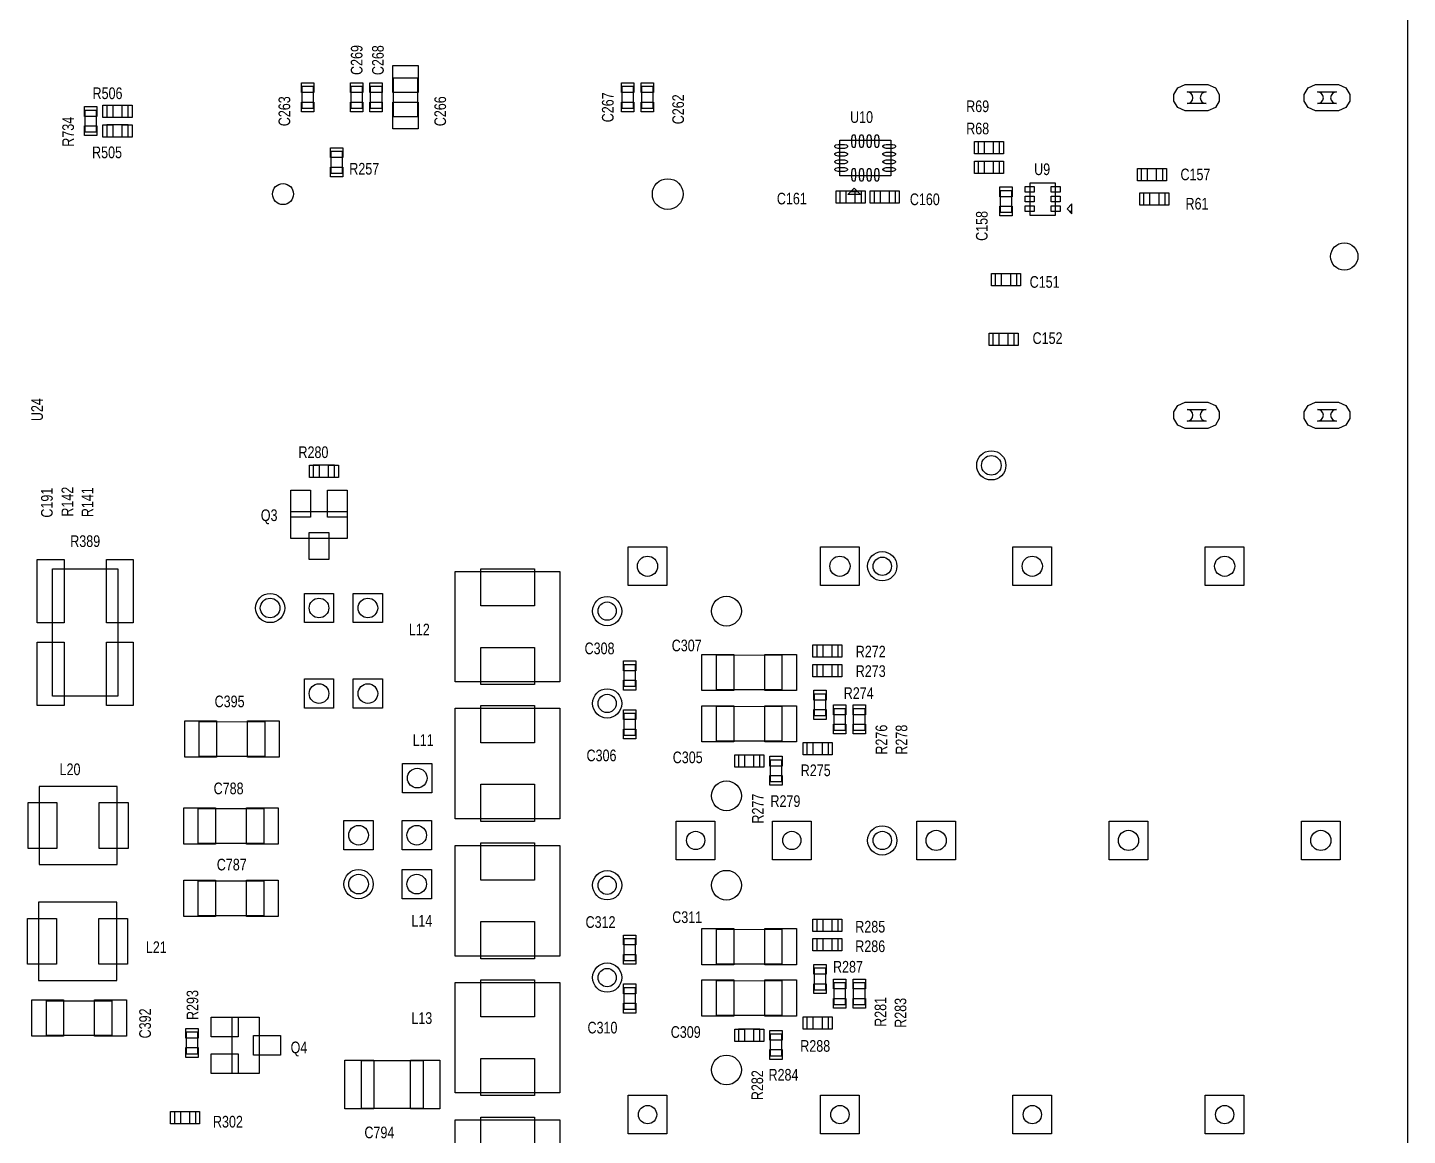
# Model space of a CAD drawing. Extents: x -13164 to 30582, y -10288 to 18382.
# Drawn here: x 10390 to 14626, y 7704 to 11104 of the extents above; entities that cross this region are included whole.
import ezdxf
from ezdxf.enums import TextEntityAlignment as Align

# ---------------------------------------------------------------- set-up
doc = ezdxf.new("R2010")
doc.units = 0
doc.layers.add('DF_ASSEMBLY_NOTES', color=2, linetype='CONTINUOUS')

# ---------------------------------------------------------------- blocks, each defined once
blk = doc.blocks.new('FIGURE_SQUARE')
blk.add_lwpolyline([(-0.5, -0.5), (-0.5, 0.5), (0.5, 0.5), (0.5, -0.5)], close=True)
blk = doc.blocks.new('FIGURE_CIRCLE')
blk.add_circle((0, 0), 0.5)
blk = doc.blocks.new('FIGURE_OBLONG')
blk.add_lwpolyline([(-0.5, -0.125), (-0.5, 0.125), (-0.416, 0.375), (-0.25, 0.5), (0.25, 0.5), (0.416, 0.375), (0.5, 0.125), (0.5, -0.125), (0.416, -0.375), (0.25, -0.5), (-0.25, -0.5), (-0.416, -0.375)], close=True)

msp = doc.modelspace()

# ---------------------------------------------------------------- linework, layer by layer
at = {"layer": 'DF_ASSEMBLY_NOTES'}
for points in [[(14626.018, 14381.536), (14626.018, -3335), (2815, -3335), (2815, 14381.536), (14626.018, 14381.536)], [(11513.3755, 10830.517), (11513.3755, 10950.517), (11586.8755, 10950.517), (11586.8755, 10830.517), (11513.3755, 10830.517)], [(11268.124, 10857.5155), (11268.124, 10923.5155), (11232.124, 10923.5155), (11232.124, 10857.5155), (11268.124, 10857.5155)], [(11418.1285, 10857.5155), (11418.1285, 10923.5155), (11382.1285, 10923.5155), (11382.1285, 10857.5155), (11418.1285, 10857.5155)], [(11478.1255, 10857.5155), (11478.1255, 10923.5155), (11442.1255, 10923.5155), (11442.1255, 10857.5155), (11478.1255, 10857.5155)], [(12250.6255, 10857.5155), (12250.6255, 10923.5155), (12214.6255, 10923.5155), (12214.6255, 10857.5155), (12250.6255, 10857.5155)], [(12310.624, 10857.5155), (12310.624, 10923.5155), (12274.624, 10923.5155), (12274.624, 10857.5155), (12310.624, 10857.5155)], [(10565.518, 10850.5), (10565.518, 10784.5), (10601.518, 10784.5), (10601.518, 10850.5), (10565.518, 10850.5)], [(10699.0203, 10865.5), (10633.0203, 10865.5), (10633.0203, 10829.5), (10699.0203, 10829.5), (10699.0203, 10865.5)], [(10699.0203, 10805.497), (10633.0203, 10805.497), (10633.0203, 10769.497), (10699.0203, 10769.497), (10699.0203, 10805.497)], [(11320.6615, 10723.768), (11320.6615, 10657.768), (11356.6615, 10657.768), (11356.6615, 10723.768), (11320.6615, 10723.768)], [(13039.9165, 10649.6395), (12883.4095, 10649.6395), (12883.4095, 10758.9025), (13039.9165, 10758.9025), (13039.9165, 10649.6395)], [(13374.163, 10753.768), (13308.163, 10753.768), (13308.163, 10717.768), (13374.163, 10717.768), (13374.163, 10753.768)], [(13308.1615, 10657.7665), (13374.1615, 10657.7665), (13374.1615, 10693.7665), (13308.1615, 10693.7665), (13308.1615, 10657.7665)], [(13808.7535, 10635.268), (13874.7535, 10635.268), (13874.7535, 10671.268), (13808.7535, 10671.268), (13808.7535, 10635.268)], [(12949.663, 10602.2695), (12883.663, 10602.2695), (12883.663, 10566.2695), (12949.663, 10566.2695), (12949.663, 10602.2695)], [(12927.31, 10612.039), (12946.7095, 10592.6395), (12907.9165, 10592.6395), (12927.31, 10612.039)], [(12939.349, 10600), (12915.2746, 10600)], [(12988.66, 10566.2665), (13054.66, 10566.2665), (13054.66, 10602.2665), (12988.66, 10602.2665), (12988.66, 10566.2665)], [(13411.66, 10537.7665), (13411.66, 10603.7665), (13375.66, 10603.7665), (13375.66, 10537.7665), (13411.66, 10537.7665)], [(13467.775, 10528.0765), (13467.775, 10628.4595), (13544.488, 10628.4595), (13544.488, 10528.0765), (13467.775, 10528.0765), (13467.775, 10528.7095)], [(13816.2535, 10560.268), (13882.2535, 10560.268), (13882.2535, 10596.268), (13816.2535, 10596.268), (13816.2535, 10560.268)], [(13581.1615, 10548.268), (13596.1615, 10533.268), (13596.1615, 10563.268), (13581.1615, 10548.268)], [(13596.1615, 10540), (13589.4295, 10540)], [(13426.6615, 10348.768), (13360.6615, 10348.768), (13360.6615, 10312.768), (13426.6615, 10312.768), (13426.6615, 10348.768)], [(13419.1615, 10165.318), (13353.1615, 10165.318), (13353.1615, 10129.318), (13419.1615, 10129.318), (13419.1615, 10165.318)], [(11332.678, 9760.8775), (11266.678, 9760.8775), (11266.678, 9724.8775), (11332.678, 9724.8775), (11332.678, 9760.8775)], [(11370.898, 9619.222), (11370.898, 9536.539), (11198.4565, 9536.539), (11198.4565, 9619.222), (11370.898, 9619.222)], [(10466.479, 9052.6915), (10466.479, 9442.6915), (10667.479, 9442.6915), (10667.479, 9052.6915), (10466.479, 9052.6915)], [(11703.1615, 9435.268), (12024.1615, 9435.268), (12024.1615, 9096.268), (11703.1615, 9096.268), (11703.1615, 9435.268)], [(12878.5135, 9208.768), (12812.5135, 9208.768), (12812.5135, 9172.768), (12878.5135, 9172.768), (12878.5135, 9208.768)], [(12505.015, 9178.768), (12706.015, 9178.018), (12706.015, 9071.518), (12505.015, 9071.518), (12505.015, 9178.018)], [(12256.012, 9082.7665), (12256.012, 9148.7665), (12220.012, 9148.7665), (12220.012, 9082.7665), (12256.012, 9082.7665)], [(12878.5135, 9148.768), (12812.5135, 9148.768), (12812.5135, 9112.768), (12878.5135, 9112.768), (12878.5135, 9148.768)], [(12805.009, 9058.7695), (12805.009, 8992.7695), (12841.009, 8992.7695), (12841.009, 9058.7695), (12805.009, 9058.7695)], [(12024.1615, 8676.268), (11703.1615, 8676.268), (11703.1615, 9015.268), (12024.1615, 9015.268), (12024.1615, 8676.268)], [(12220.012, 8998.7695), (12220.012, 8932.7695), (12256.012, 8932.7695), (12256.012, 8998.7695), (12220.012, 8998.7695)], [(12505.015, 9021.265), (12706.015, 9020.521), (12706.015, 8914.021), (12505.015, 8914.021), (12505.015, 9020.521)], [(12865.012, 9013.768), (12865.012, 8947.768), (12901.012, 8947.768), (12901.012, 9013.768), (12865.012, 9013.768)], [(12961.0135, 8947.768), (12961.0135, 9013.768), (12925.0135, 9013.768), (12925.0135, 8947.768), (12961.0135, 8947.768)], [(10917.1645, 8974.768), (11118.1645, 8974.018), (11118.1645, 8867.518), (10917.1645, 8867.518), (10917.1645, 8974.018)], [(12848.5135, 8908.7665), (12782.5135, 8908.7665), (12782.5135, 8872.7665), (12848.5135, 8872.7665), (12848.5135, 8908.7665)], [(12572.512, 8835.268), (12638.512, 8835.268), (12638.512, 8871.268), (12572.512, 8871.268), (12572.512, 8835.268)], [(12670.0105, 8856.268), (12670.0105, 8790.268), (12706.0105, 8790.268), (12706.0105, 8856.268), (12670.0105, 8856.268)], [(10665.1795, 8775.265), (10425.1795, 8775.265), (10425.1795, 8535.265), (10665.1795, 8535.265), (10665.1795, 8775.265)], [(10914.1645, 8707.768), (11115.1645, 8707.018), (11115.1645, 8600.518), (10914.1645, 8600.518), (10914.1645, 8707.018)], [(11703.1615, 8593.7215), (12024.1615, 8593.7215), (12024.1615, 8254.7215), (11703.1615, 8254.7215), (11703.1615, 8593.7215)], [(10914.1645, 8485.768), (11115.1645, 8485.018), (11115.1645, 8378.518), (10914.1645, 8378.518), (10914.1645, 8485.018)], [(10663.675, 8419.765), (10423.675, 8419.765), (10423.675, 8179.765), (10663.675, 8179.765), (10663.675, 8419.765)], [(12878.5135, 8367.2215), (12812.5135, 8367.2215), (12812.5135, 8331.2215), (12878.5135, 8331.2215), (12878.5135, 8367.2215)], [(12256.012, 8241.22), (12256.012, 8307.22), (12220.012, 8307.22), (12220.012, 8241.22), (12256.012, 8241.22)], [(12505.015, 8337.2215), (12706.015, 8336.4715), (12706.015, 8229.9715), (12505.015, 8229.9715), (12505.015, 8336.4715)], [(12878.5135, 8307.2215), (12812.5135, 8307.2215), (12812.5135, 8271.2215), (12878.5135, 8271.2215), (12878.5135, 8307.2215)], [(12505.015, 8179.7185), (12706.015, 8178.9685), (12706.015, 8072.4685), (12505.015, 8072.4685), (12505.015, 8178.9685)], [(12805.009, 8217.223), (12805.009, 8151.223), (12841.009, 8151.223), (12841.009, 8217.223), (12805.009, 8217.223)], [(12024.1615, 7834.7215), (11703.1615, 7834.7215), (11703.1615, 8173.7215), (12024.1615, 8173.7215), (12024.1615, 7834.7215)], [(12220.012, 8157.223), (12220.012, 8091.223), (12256.012, 8091.223), (12256.012, 8157.223), (12220.012, 8157.223)], [(12865.012, 8172.2215), (12865.012, 8106.2215), (12901.012, 8106.2215), (12901.012, 8172.2215), (12865.012, 8172.2215)], [(12961.0135, 8106.2215), (12961.0135, 8172.2215), (12925.0135, 8172.2215), (12925.0135, 8106.2215), (12961.0135, 8106.2215)], [(10648.6585, 8010.268), (10447.6585, 8011.018), (10447.6585, 8117.518), (10648.6585, 8117.518), (10648.6585, 8011.018)], [(11018.3395, 8066.5975), (11101.0225, 8066.5975), (11101.0225, 7894.156), (11018.3395, 7894.156), (11018.3395, 8066.5975)], [(12848.5135, 8067.22), (12782.5135, 8067.22), (12782.5135, 8031.22), (12848.5135, 8031.22), (12848.5135, 8067.22)], [(10876.678, 8020.8775), (10876.678, 7954.8775), (10912.678, 7954.8775), (10912.678, 8020.8775), (10876.678, 8020.8775)], [(12572.512, 7993.7215), (12638.512, 7993.7215), (12638.512, 8029.7215), (12572.512, 8029.7215), (12572.512, 7993.7215)], [(12670.0105, 8014.7215), (12670.0105, 7948.7215), (12706.0105, 7948.7215), (12706.0105, 8014.7215), (12670.0105, 8014.7215)], [(11604.178, 7933.8775), (11604.178, 7786.8775), (11415.178, 7786.8775), (11415.178, 7933.8775), (11604.178, 7933.8775)], [(10906.6615, 7776.271), (10840.6615, 7776.271), (10840.6615, 7740.271), (10906.6615, 7740.271), (10906.6615, 7776.271)], [(11703.1615, 7752.1915), (12024.1615, 7752.1915), (12024.1615, 7413.1915), (11703.1615, 7413.1915), (11703.1615, 7752.1915)]]:
    msp.add_lwpolyline(points, dxfattribs=at)
for points in [[(13949.548, 10907.0485), (14008, 10907.0485, 1), (14008, 10871.0185), (13949.548, 10871.0185, 1), (13949.548, 10907.0485)], [(14349.9415, 10907.0485), (14408.3935, 10907.0485, 1), (14408.3935, 10871.0185), (14349.9415, 10871.0185, 1), (14349.9415, 10907.0485)], [(13949.548, 9932.6515), (14008, 9932.6515, 1), (14008, 9896.6215), (13949.548, 9896.6215, 1), (13949.548, 9932.6515)], [(14349.9415, 9932.6515), (14408.3935, 9932.6515, 1), (14408.3935, 9896.6215), (14349.9415, 9896.6215, 1), (14349.9415, 9932.6515)]]:
    msp.add_lwpolyline(points, format="xyb", dxfattribs=at)

# ---------------------------------------------------------------- block references
for name, p, xscale, yscale in [('FIGURE_SQUARE', (11550.1255, 10946.395), 77.9535, 82.677), ('FIGURE_SQUARE', (11250.124, 10920.049), 37.8015, 30.1185), ('FIGURE_SQUARE', (11400.1285, 10920.049), 37.8015, 30.1185), ('FIGURE_SQUARE', (11460.1255, 10920.049), 37.8015, 30.1185), ('FIGURE_SQUARE', (12232.6255, 10920.049), 37.8015, 30.1185), ('FIGURE_SQUARE', (12292.624, 10920.049), 37.8015, 30.1185), ('FIGURE_OBLONG', (13978.774, 10889.0335), 139.3635, 80.9115), ('FIGURE_OBLONG', (14379.1675, 10889.0335), 139.3635, 80.9115), ('FIGURE_SQUARE', (10583.518, 10847.0335), 37.8015, 30.1185), ('FIGURE_SQUARE', (10636.4868, 10847.5), 30.1185, 37.8015), ('FIGURE_SQUARE', (10695.5538, 10847.5), 30.1185, 37.8015), ('FIGURE_SQUARE', (11250.124, 10860.982), 37.8015, 30.1185), ('FIGURE_SQUARE', (11400.1285, 10860.982), 37.8015, 30.1185), ('FIGURE_SQUARE', (11460.1255, 10860.982), 37.8015, 30.1185), ('FIGURE_SQUARE', (11550.1255, 10834.639), 77.9535, 82.677), ('FIGURE_SQUARE', (12232.6255, 10860.982), 37.8015, 30.1185), ('FIGURE_SQUARE', (12292.624, 10860.982), 37.8015, 30.1185), ('FIGURE_SQUARE', (10583.518, 10787.9665), 37.8015, 30.1185), ('FIGURE_SQUARE', (10636.4868, 10787.497), 30.1185, 37.8015), ('FIGURE_SQUARE', (10695.5538, 10787.497), 30.1185, 37.8015), ('FIGURE_OBLONG', (12926.236, 10755.874), 11.805, 38.97), ('FIGURE_OBLONG', (12949.858, 10755.874), 11.805, 38.97), ('FIGURE_OBLONG', (12973.468, 10755.874), 11.805, 38.97), ('FIGURE_OBLONG', (12997.09, 10755.874), 11.805, 38.97), ('FIGURE_SQUARE', (11338.6615, 10720.3015), 37.8015, 30.1185), ('FIGURE_OBLONG', (12887.8495, 10739.698), 38.97, 11.805), ('FIGURE_OBLONG', (12887.8495, 10716.076), 38.97, 11.805), ('FIGURE_OBLONG', (13035.4765, 10739.698), 38.97, 11.805), ('FIGURE_OBLONG', (13035.4765, 10716.076), 38.97, 11.805), ('FIGURE_SQUARE', (13311.6295, 10735.768), 30.1185, 37.8015), ('FIGURE_SQUARE', (13370.6965, 10735.768), 30.1185, 37.8015), ('FIGURE_SQUARE', (11338.6615, 10661.2345), 37.8015, 30.1185), ('FIGURE_OBLONG', (12887.8495, 10692.466), 38.97, 11.805), ('FIGURE_OBLONG', (12887.8495, 10668.844), 38.97, 11.805), ('FIGURE_OBLONG', (13035.4765, 10692.466), 38.97, 11.805), ('FIGURE_OBLONG', (13035.4765, 10668.844), 38.97, 11.805), ('FIGURE_SQUARE', (13311.628, 10675.7665), 30.1185, 37.8015), ('FIGURE_SQUARE', (13370.695, 10675.7665), 30.1185, 37.8015), ('FIGURE_CIRCLE', (12355.2715, 10593.451), 94.482, 94.482), ('FIGURE_CIRCLE', (12355.2715, 10593.451), 94.482, 94.482), ('FIGURE_OBLONG', (12926.236, 10652.668), 11.805, 38.97), ('FIGURE_OBLONG', (12949.858, 10652.668), 11.805, 38.97), ('FIGURE_OBLONG', (12973.468, 10652.668), 11.805, 38.97), ('FIGURE_OBLONG', (12997.09, 10652.668), 11.805, 38.97), ('FIGURE_SQUARE', (13812.22, 10653.268), 30.1185, 37.8015), ('FIGURE_SQUARE', (13871.287, 10653.268), 30.1185, 37.8015), ('FIGURE_CIRCLE', (11174.1685, 10593.451), 64.3635, 64.3635), ('FIGURE_CIRCLE', (11174.1685, 10593.451), 64.3635, 64.3635), ('FIGURE_SQUARE', (12887.1295, 10584.2695), 30.1185, 37.8015), ('FIGURE_SQUARE', (12946.1965, 10584.2695), 30.1185, 37.8015), ('FIGURE_SQUARE', (12992.1265, 10584.2665), 30.1185, 37.8015), ('FIGURE_SQUARE', (13051.1935, 10584.2665), 30.1185, 37.8015), ('FIGURE_SQUARE', (13393.66, 10600.3), 37.8015, 30.1185), ('FIGURE_SQUARE', (13466.293, 10607.7895), 27.165, 17.7165), ('FIGURE_SQUARE', (13546.03, 10607.7895), 27.165, 17.7165), ('FIGURE_SQUARE', (13819.72, 10578.268), 30.1185, 37.8015), ('FIGURE_SQUARE', (13878.787, 10578.268), 30.1185, 37.8015), ('FIGURE_SQUARE', (13393.66, 10541.233), 37.8015, 30.1185), ('FIGURE_SQUARE', (13466.293, 10578.268), 27.165, 17.7165), ('FIGURE_SQUARE', (13466.293, 10548.7465), 27.165, 17.7165), ('FIGURE_SQUARE', (13546.03, 10578.268), 27.165, 17.7165), ('FIGURE_SQUARE', (13546.03, 10548.7465), 27.165, 17.7165), ('FIGURE_CIRCLE', (14432.311, 10401.835), 83.8635, 83.8635), ('FIGURE_CIRCLE', (14432.311, 10401.835), 83.8635, 83.8635), ('FIGURE_SQUARE', (13364.128, 10330.768), 30.1185, 37.8015), ('FIGURE_SQUARE', (13423.195, 10330.768), 30.1185, 37.8015), ('FIGURE_SQUARE', (13356.628, 10147.318), 30.1185, 37.8015), ('FIGURE_SQUARE', (13415.695, 10147.318), 30.1185, 37.8015), ('FIGURE_OBLONG', (13978.774, 9914.6365), 139.3635, 80.9115), ('FIGURE_OBLONG', (14379.1675, 9914.6365), 139.3635, 80.9115), ('FIGURE_CIRCLE', (13348.6615, 9760.768), 89.7585, 89.7585), ('FIGURE_CIRCLE', (13348.6615, 9760.768), 60.2415, 60.2415), ('FIGURE_SQUARE', (11270.1445, 9742.8775), 30.1185, 37.8015), ('FIGURE_SQUARE', (11329.2115, 9742.8775), 30.1185, 37.8015), ('FIGURE_SQUARE', (11228.575, 9642.844), 60.2415, 82.677), ('FIGURE_SQUARE', (11340.781, 9642.844), 60.2415, 82.677), ('FIGURE_SQUARE', (11284.678, 9512.911), 60.2415, 82.677), ('FIGURE_SQUARE', (12293.341, 9451.024), 118.695, 118.695), ('FIGURE_SQUARE', (12883.8865, 9451.024), 118.695, 118.695), ('FIGURE_CIRCLE', (13013.8195, 9451.024), 89.7585, 89.7585), ('FIGURE_SQUARE', (13474.438, 9451.024), 118.695, 118.695), ('FIGURE_SQUARE', (14064.988, 9451.024), 118.695, 118.695), ('FIGURE_SQUARE', (10460.674, 9374.6665), 82.677, 194.8815), ('FIGURE_SQUARE', (10673.284, 9374.6665), 82.677, 194.8815), ('FIGURE_CIRCLE', (12293.341, 9451.024), 62.0085, 62.0085), ('FIGURE_CIRCLE', (12883.8865, 9451.024), 62.0085, 62.0085), ('FIGURE_CIRCLE', (13013.8195, 9451.024), 56.103, 56.103), ('FIGURE_CIRCLE', (13474.438, 9451.024), 62.0085, 62.0085), ('FIGURE_CIRCLE', (14064.988, 9451.024), 62.0085, 62.0085), ('FIGURE_SQUARE', (11863.6615, 9386.518), 164.7585, 113.97), ('FIGURE_CIRCLE', (11134.678, 9322.8775), 89.7585, 89.7585), ('FIGURE_SQUARE', (11284.678, 9322.8775), 89.7585, 89.7585), ('FIGURE_SQUARE', (11434.678, 9322.8775), 89.7585, 89.7585), ('FIGURE_CIRCLE', (11134.678, 9322.8775), 60.2415, 60.2415), ('FIGURE_CIRCLE', (11284.678, 9322.8775), 60.2415, 60.2415), ('FIGURE_CIRCLE', (11434.678, 9322.8775), 60.2415, 60.2415), ('FIGURE_CIRCLE', (12169.3195, 9313.432), 89.7585, 89.7585), ('FIGURE_CIRCLE', (12169.3195, 9313.432), 56.103, 56.103), ('FIGURE_CIRCLE', (12535.4725, 9313.4305), 91.53, 91.53), ('FIGURE_CIRCLE', (12535.4725, 9313.4305), 91.53, 91.53), ('FIGURE_SQUARE', (10460.674, 9120.7165), 82.677, 194.8815), ('FIGURE_SQUARE', (10673.284, 9120.7165), 82.677, 194.8815), ('FIGURE_SQUARE', (11863.6615, 9145.018), 164.7585, 113.97), ('FIGURE_SQUARE', (12815.98, 9190.768), 30.1185, 37.8015), ('FIGURE_SQUARE', (12875.047, 9190.768), 30.1185, 37.8015), ('FIGURE_SQUARE', (12238.012, 9145.3), 37.8015, 30.1185), ('FIGURE_SQUARE', (12509.137, 9124.768), 97.4415, 111.03), ('FIGURE_SQUARE', (12701.893, 9124.768), 97.4415, 111.03), ('FIGURE_SQUARE', (12815.98, 9130.768), 30.1185, 37.8015), ('FIGURE_SQUARE', (12875.047, 9130.768), 30.1185, 37.8015), ('FIGURE_SQUARE', (11284.678, 9060.3775), 89.7585, 89.7585), ('FIGURE_CIRCLE', (11284.678, 9060.3775), 60.2415, 60.2415), ('FIGURE_SQUARE', (11434.678, 9060.3775), 89.7585, 89.7585), ('FIGURE_CIRCLE', (11434.678, 9060.3775), 60.2415, 60.2415), ('FIGURE_CIRCLE', (12169.3195, 9029.9605), 89.7585, 89.7585), ('FIGURE_SQUARE', (12238.012, 9086.233), 37.8015, 30.1185), ('FIGURE_SQUARE', (12823.009, 9055.303), 37.8015, 30.1185), ('FIGURE_SQUARE', (11863.6615, 8966.518), 164.7585, 113.97), ('FIGURE_CIRCLE', (12169.3195, 9029.9605), 56.103, 56.103), ('FIGURE_SQUARE', (12509.137, 8967.265), 97.4415, 111.03), ('FIGURE_SQUARE', (12701.893, 8967.265), 97.4415, 111.03), ('FIGURE_SQUARE', (12883.012, 9010.3015), 37.8015, 30.1185), ('FIGURE_SQUARE', (12943.0135, 9010.3015), 37.8015, 30.1185), ('FIGURE_SQUARE', (12238.012, 8995.303), 37.8015, 30.1185), ('FIGURE_SQUARE', (12823.009, 8996.236), 37.8015, 30.1185), ('FIGURE_SQUARE', (10921.2865, 8920.768), 97.4415, 111.03), ('FIGURE_SQUARE', (11114.0425, 8920.768), 97.4415, 111.03), ('FIGURE_SQUARE', (12238.012, 8936.236), 37.8015, 30.1185), ('FIGURE_SQUARE', (12883.012, 8951.2345), 37.8015, 30.1185), ('FIGURE_SQUARE', (12943.0135, 8951.2345), 37.8015, 30.1185), ('FIGURE_SQUARE', (12785.98, 8890.7665), 30.1185, 37.8015), ('FIGURE_SQUARE', (12845.047, 8890.7665), 30.1185, 37.8015), ('FIGURE_SQUARE', (12575.9785, 8853.268), 30.1185, 37.8015), ('FIGURE_SQUARE', (12635.0455, 8853.268), 30.1185, 37.8015), ('FIGURE_SQUARE', (12688.0105, 8852.8015), 37.8015, 30.1185), ('FIGURE_SQUARE', (11586.1615, 8800.768), 89.7585, 89.7585), ('FIGURE_CIRCLE', (11586.1615, 8800.768), 60.2415, 60.2415), ('FIGURE_SQUARE', (11863.6615, 8725.018), 164.7585, 113.97), ('FIGURE_CIRCLE', (12535.4725, 8746.4905), 91.53, 91.53), ('FIGURE_CIRCLE', (12535.4725, 8746.4905), 91.53, 91.53), ('FIGURE_SQUARE', (12688.0105, 8793.7345), 37.8015, 30.1185), ('FIGURE_SQUARE', (10435.921, 8655.265), 88.5885, 141.1365), ('FIGURE_SQUARE', (10654.438, 8655.265), 88.5885, 141.1365), ('FIGURE_SQUARE', (10918.2865, 8653.768), 97.4415, 111.03), ('FIGURE_SQUARE', (11111.0425, 8653.768), 97.4415, 111.03), ('FIGURE_SQUARE', (11406.1615, 8625.3775), 89.7585, 89.7585), ('FIGURE_CIRCLE', (11406.1615, 8625.3775), 60.2415, 60.2415), ('FIGURE_SQUARE', (11584.678, 8625.3775), 89.7585, 89.7585), ('FIGURE_CIRCLE', (11584.678, 8625.3775), 60.2415, 60.2415), ('FIGURE_SQUARE', (12440.9845, 8609.494), 118.695, 118.695), ('FIGURE_SQUARE', (12736.2595, 8609.494), 118.695, 118.695), ('FIGURE_CIRCLE', (13013.8195, 8609.494), 89.7585, 89.7585), ('FIGURE_SQUARE', (13179.1615, 8609.494), 118.695, 118.695), ('FIGURE_SQUARE', (13769.713, 8609.494), 118.695, 118.695), ('FIGURE_SQUARE', (14360.2645, 8609.494), 118.695, 118.695), ('FIGURE_SQUARE', (11863.6615, 8544.9715), 164.7585, 113.97), ('FIGURE_CIRCLE', (12440.9845, 8609.494), 56.103, 56.103), ('FIGURE_CIRCLE', (12736.2595, 8609.494), 56.103, 56.103), ('FIGURE_CIRCLE', (13013.8195, 8609.494), 56.103, 56.103), ('FIGURE_CIRCLE', (13179.1615, 8609.494), 62.0085, 62.0085), ('FIGURE_CIRCLE', (13769.713, 8609.494), 62.0085, 62.0085), ('FIGURE_CIRCLE', (14360.2645, 8609.494), 62.0085, 62.0085), ('FIGURE_CIRCLE', (11406.1615, 8475.3775), 89.7585, 89.7585), ('FIGURE_SQUARE', (11584.678, 8475.3775), 89.7585, 89.7585), ('FIGURE_CIRCLE', (12169.3195, 8471.884), 89.7585, 89.7585), ('FIGURE_CIRCLE', (12535.4725, 8471.884), 91.53, 91.53), ('FIGURE_CIRCLE', (12535.4725, 8471.884), 91.53, 91.53), ('FIGURE_SQUARE', (10918.2865, 8431.768), 97.4415, 111.03), ('FIGURE_SQUARE', (11111.0425, 8431.768), 97.4415, 111.03), ('FIGURE_CIRCLE', (11406.1615, 8475.3775), 60.2415, 60.2415), ('FIGURE_CIRCLE', (11584.678, 8475.3775), 60.2415, 60.2415), ('FIGURE_CIRCLE', (12169.3195, 8471.884), 56.103, 56.103), ('FIGURE_SQUARE', (10434.4165, 8299.765), 88.5885, 141.1365), ('FIGURE_SQUARE', (10652.9335, 8299.765), 88.5885, 141.1365), ('FIGURE_SQUARE', (11863.6615, 8303.4715), 164.7585, 113.97), ('FIGURE_SQUARE', (12815.98, 8349.2215), 30.1185, 37.8015), ('FIGURE_SQUARE', (12875.047, 8349.2215), 30.1185, 37.8015), ('FIGURE_SQUARE', (12238.012, 8303.7535), 37.8015, 30.1185), ('FIGURE_SQUARE', (12509.137, 8283.2215), 97.4415, 111.03), ('FIGURE_SQUARE', (12701.893, 8283.2215), 97.4415, 111.03), ('FIGURE_SQUARE', (12815.98, 8289.2215), 30.1185, 37.8015), ('FIGURE_SQUARE', (12875.047, 8289.2215), 30.1185, 37.8015), ('FIGURE_CIRCLE', (12169.3195, 8188.432), 89.7585, 89.7585), ('FIGURE_SQUARE', (12238.012, 8244.6865), 37.8015, 30.1185), ('FIGURE_SQUARE', (12823.009, 8213.7565), 37.8015, 30.1185), ('FIGURE_SQUARE', (11863.6615, 8124.9715), 164.7585, 113.97), ('FIGURE_CIRCLE', (12169.3195, 8188.432), 56.103, 56.103), ('FIGURE_SQUARE', (12509.137, 8125.7185), 97.4415, 111.03), ('FIGURE_SQUARE', (12701.893, 8125.7185), 97.4415, 111.03), ('FIGURE_SQUARE', (12883.012, 8168.755), 37.8015, 30.1185), ('FIGURE_SQUARE', (12943.0135, 8168.755), 37.8015, 30.1185), ('FIGURE_SQUARE', (12238.012, 8153.7565), 37.8015, 30.1185), ('FIGURE_SQUARE', (12823.009, 8154.6895), 37.8015, 30.1185), ('FIGURE_SQUARE', (10451.7805, 8064.268), 97.4415, 111.03), ('FIGURE_SQUARE', (10644.5365, 8064.268), 97.4415, 111.03), ('FIGURE_SQUARE', (12238.012, 8094.6895), 37.8015, 30.1185), ('FIGURE_SQUARE', (12883.012, 8109.688), 37.8015, 30.1185), ('FIGURE_SQUARE', (12943.0135, 8109.688), 37.8015, 30.1185), ('FIGURE_SQUARE', (10994.7115, 8036.4805), 82.677, 60.2415), ('FIGURE_SQUARE', (12785.98, 8049.22), 30.1185, 37.8015), ('FIGURE_SQUARE', (12845.047, 8049.22), 30.1185, 37.8015), ('FIGURE_SQUARE', (10894.678, 8017.411), 37.8015, 30.1185), ('FIGURE_SQUARE', (11124.6445, 7980.3775), 82.677, 60.2415), ('FIGURE_SQUARE', (12575.9785, 8011.7215), 30.1185, 37.8015), ('FIGURE_SQUARE', (12635.0455, 8011.7215), 30.1185, 37.8015), ('FIGURE_SQUARE', (12688.0105, 8011.255), 37.8015, 30.1185), ('FIGURE_SQUARE', (10894.678, 7958.344), 37.8015, 30.1185), ('FIGURE_SQUARE', (12688.0105, 7952.188), 37.8015, 30.1185), ('FIGURE_SQUARE', (10994.7115, 7924.2745), 82.677, 60.2415), ('FIGURE_SQUARE', (11408.428, 7860.3775), 89.7585, 150), ('FIGURE_SQUARE', (11610.928, 7860.3775), 89.7585, 150), ('FIGURE_SQUARE', (11863.6615, 7883.4715), 164.7585, 113.97), ('FIGURE_CIRCLE', (12535.4725, 7904.944), 91.53, 91.53), ('FIGURE_CIRCLE', (12535.4725, 7904.944), 91.53, 91.53), ('FIGURE_SQUARE', (12293.341, 7767.9475), 118.695, 118.695), ('FIGURE_CIRCLE', (12293.341, 7767.9475), 56.103, 56.103), ('FIGURE_SQUARE', (12883.8865, 7767.9475), 118.695, 118.695), ('FIGURE_CIRCLE', (12883.8865, 7767.9475), 56.103, 56.103), ('FIGURE_SQUARE', (13474.438, 7767.9475), 118.695, 118.695), ('FIGURE_CIRCLE', (13474.438, 7767.9475), 56.103, 56.103), ('FIGURE_SQUARE', (14064.988, 7767.9475), 118.695, 118.695), ('FIGURE_CIRCLE', (14064.988, 7767.9475), 56.103, 56.103), ('FIGURE_SQUARE', (10844.128, 7758.271), 30.1185, 37.8015), ('FIGURE_SQUARE', (10903.195, 7758.271), 30.1185, 37.8015), ('FIGURE_SQUARE', (11863.6615, 7703.4415), 164.7585, 113.97)]:
    msp.add_blockref(name, p, dxfattribs=dict(at, xscale=xscale, yscale=yscale))

# ---------------------------------------------------------------- texts
at = {"layer": 'DF_ASSEMBLY_NOTES', "width": 0.802099}
for s, p in [('C269', (11418.2104, 10958.9896)), ('C268', (11483.4529, 10958.5168)), ('C263', (11196.268, 10801.75)), ('C266', (11674.6615, 10801.768)), ('C267', (12189.1615, 10813.768)), ('C262', (12405.1615, 10807.768)), ('R734', (10532.4462, 10738.7453)), ('C158', (13337.353, 10449.8275)), ('C191', (10467.1615, 9600.268)), ('R142', (10530.1615, 9603.268)), ('R141', (10591.6615, 9601.768)), ('R276', (13029.1615, 8872.768)), ('R278', (13090.6615, 8872.768)), ('R277', (12649.6615, 8661.268)), ('R293', (10914.1615, 8058.268)), ('R281', (13026.1615, 8037.268)), ('R283', (13087.6615, 8034.268)), ('R282', (12648.1615, 7812.268))]:
    msp.add_text(s, height=35.831, rotation=90, dxfattribs=at).set_placement(p)
for s, p in [('R506', (10589.5188, 10885.003)), ('U10', (12915.021, 10811.8529)), ('R69', (13271.5437, 10845.0682)), ('R68', (13271.5437, 10776.8056)), ('R505', (10588.0188, 10703.497)), ('R257', (11377.6615, 10653.268)), ('C157', (13929.3769, 10635.8563)), ('C161', (12690.268, 10561.75)), ('C160', (13098.5557, 10559.4926)), ('R61', (13944.8688, 10546.0039)), ('C151', (13466.353, 10305.8275)), ('C152', (13475.353, 10133.3275)), ('R280', (11221.6615, 9783.268)), ('L12', (11560.6615, 9238.768)), ('C308', (12100.018, 9181)), ('R272', (12932.5135, 9171.268)), ('R273', (12932.5135, 9111.268)), ('R274', (12895.6615, 9043.768)), ('L11', (11572.6615, 8899.768)), ('C306', (12106.018, 8852.5)), ('R275', (12763.6615, 8806.768)), ('R279', (12670.6615, 8712.268)), ('L14', (11568.1615, 8344.768)), ('C312', (12103.018, 8341)), ('R285', (12931.0135, 8326.7215)), ('R286', (12931.0135, 8266.7215)), ('R287', (12862.6615, 8203.768)), ('L13', (11568.1615, 8046.268)), ('C310', (12109.018, 8017)), ('R288', (12762.1615, 7960.768)), ('R284', (12664.6615, 7872.268)), ('R302', (10959.1615, 7728.268)), ('C794', (11424.1615, 7695.268))]:
    msp.add_text(s, height=35.831, dxfattribs=at).set_placement(p)
for s, p in [('U9', (13504.6615, 10651.768)), ('Q3', (11131.6615, 9589.768)), ('R389', (10566.979, 9510.1915)), ('C307', (12413.518, 9190)), ('C395', (11010.1645, 9018.268)), ('C305', (12416.518, 8846.5)), ('L20', (10520.362, 8809.924)), ('C788', (11007.1645, 8751.268)), ('C787', (11016.847, 8517.427)), ('C311', (12415.018, 8356)), ('L21', (10785.1615, 8263.768)), ('C309', (12410.518, 8003.5)), ('Q4', (11223.1615, 7956.268))]:
    msp.add_text(s, height=35.831, dxfattribs=at).set_placement(p, align=Align.CENTER)
for s, p in [('U24', (10437.1615, 9931.768)), ('C392', (10768.6615, 8047.768))]:
    msp.add_text(s, height=35.831, rotation=90, dxfattribs=at).set_placement(p, align=Align.CENTER)

doc.saveas('drawing.dxf')
